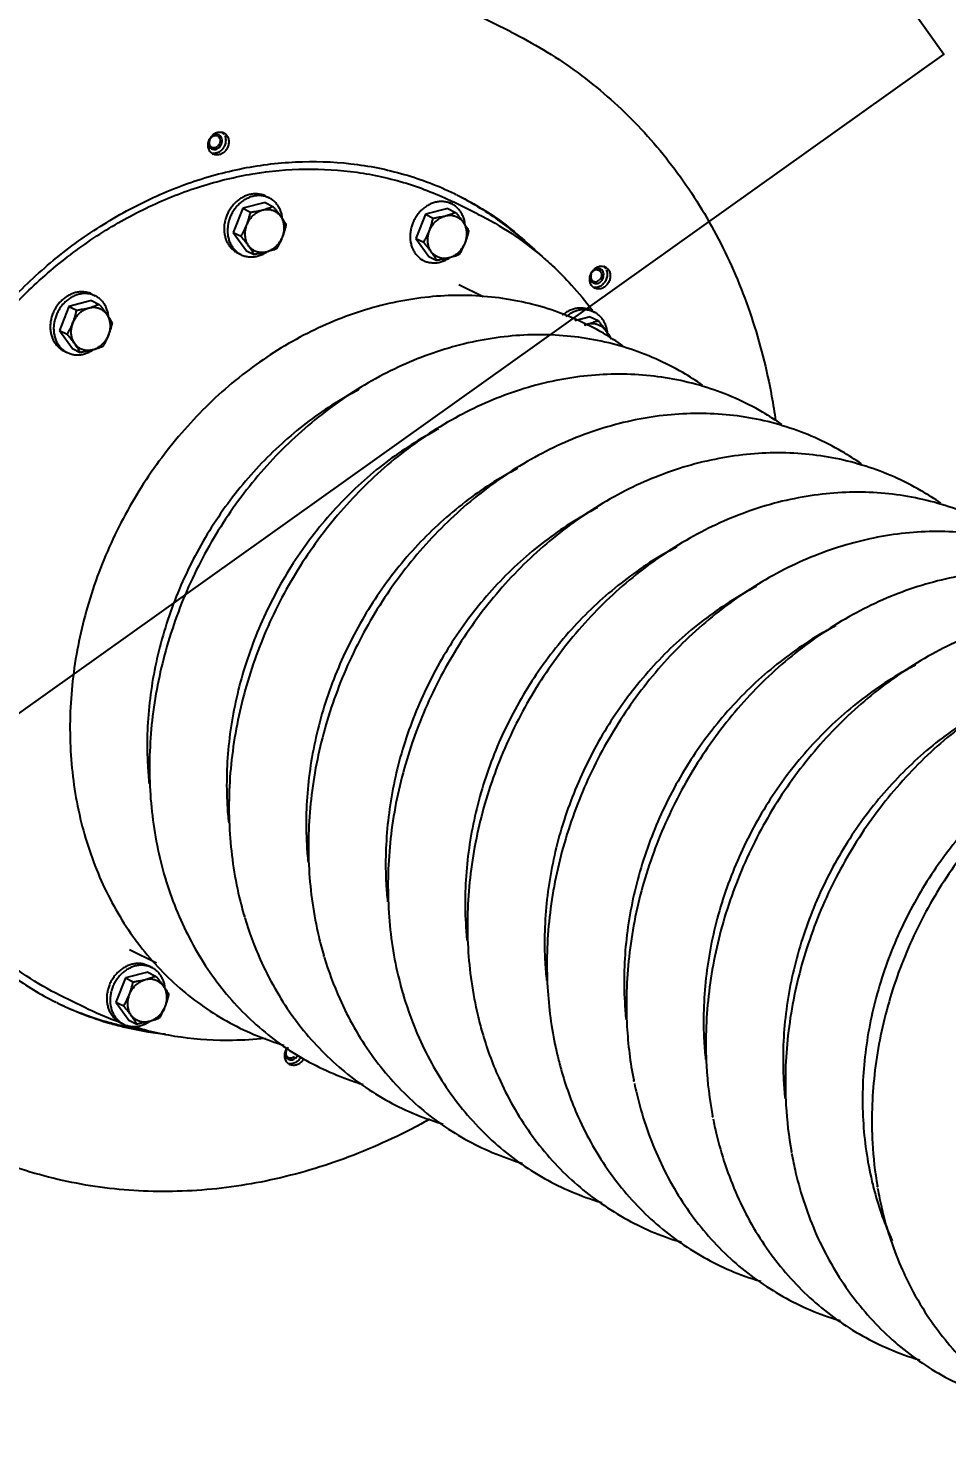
# Model space of a CAD drawing. Header units: feet. Extents: x 2321988 to 2329858, y 6722724 to 6730499.
# Drawn here: x 2326125.199 to 2326126.409, y 6726913.266 to 6726915.127 of the extents above; entities that cross this region are included whole.
import ezdxf

# ---------------------------------------------------------------- set-up
doc = ezdxf.new("R2010")
doc.units = ezdxf.units.FT
doc.header["$MEASUREMENT"] = 0
doc.header["$PDSIZE"] = 5
doc.layers.add('BESS Dimensions', color=3, linetype='Continuous')
doc.layers.add('C-BESS-EQUIPMENT', color=255, linetype='Continuous')
doc.styles.add('TG_DIMS', font='arial.ttf')
doc.dimstyles.new('TG-PROPOSED-ANNO', dxfattribs={"dimtxt": 0.1, "dimasz": 0.1, "dimexe": 0.05, "dimexo": 0.05, "dimgap": 0.02, "dimtad": 0, "dimtih": 1, "dimtoh": 1, "dimdsep": 46, "dimtxsty": 'TG_DIMS', "dimcen": 0, "dimclrd": 256, "dimclre": 256, "dimclrt": 256, "dimaunit": 1, "dimadec": 6, "dimazin": 2, "dimtfac": 1, "dimtofl": 0, "dimtmove": 1, "dimatfit": 3, "dimfxl": 1, "dimtolj": 1, "dimtzin": 0, "dimarcsym": 0})

# ---------------------------------------------------------------- blocks, each defined once
blk = doc.blocks.new('Midpoint Site Plan$0$141KV BREAKER')
at = {"linetype": 'Continuous'}
for p, q in [((-43.395, -19.198), (-43.015, -18.994)), ((-43.913, -19.518), (-43.966, -19.547)), ((-43.964, -19.651), (-44.085, -19.716)), ((-43.61, -19.651), (-43.964, -19.651)), ((-43.61, -19.651), (-43.73, -19.716)), ((-43.387, -19.994), (-43.61, -19.651)), ((-43.518, -20.336), (-43.387, -19.994)), ((-43.387, -19.994), (-43.507, -20.058)), ((-43.481, -20.53), (-43.059, -20.304)), ((-43.518, -20.336), (-43.639, -20.4)), ((-43.441, -20.4), (-43.494, -20.428)), ((-34.749, -24.951), (-34.802, -24.979)), ((-34.8, -25.084), (-34.921, -25.148)), ((-34.446, -25.084), (-34.8, -25.084)), ((-34.446, -25.084), (-34.566, -25.148)), ((-34.223, -25.426), (-34.446, -25.084)), ((-34.354, -25.768), (-34.223, -25.426)), ((-34.223, -25.426), (-34.343, -25.491)), ((-34.354, -25.768), (-34.475, -25.833)), ((-34.277, -25.832), (-34.33, -25.861)), ((-35.082, -28.087), (-35.135, -28.116)), ((-35.134, -28.22), (-35.254, -28.285)), ((-34.779, -28.22), (-35.134, -28.22)), ((-34.779, -28.22), (-34.9, -28.285)), ((-34.556, -28.563), (-34.779, -28.22)), ((-34.688, -28.905), (-34.556, -28.563)), ((-34.556, -28.563), (-34.677, -28.627)), ((-34.688, -28.905), (-34.808, -28.969)), ((-34.61, -28.968), (-34.663, -28.997)), ((-36.884, -30.516), (-37.005, -30.581)), ((-36.833, -30.383), (-36.886, -30.412)), ((-36.53, -30.516), (-36.884, -30.516)), ((-36.53, -30.516), (-36.651, -30.581)), ((-36.307, -30.859), (-36.53, -30.516)), ((-37.897, -30.845), (-37.519, -30.642)), ((-36.439, -31.201), (-36.307, -30.859)), ((-36.307, -30.859), (-36.428, -30.923)), ((-36.439, -31.201), (-36.559, -31.265)), ((-36.784, -31.534), (-36.404, -31.33)), ((-36.361, -31.265), (-36.414, -31.293)), ((-39.138, -32.041), (-39.048, -31.806)), ((-34.743, -33.631), (-31.332, -31.803)), ((-39.138, -32.041), (-39.258, -32.106)), ((-39.06, -32.105), (-39.094, -32.123))]:
    blk.add_line(p, q, dxfattribs=at)
for points, start_tangent, end_tangent in [([(-47.995, -22.612), (-47.964, -22.358), (-47.696, -21.07), (-47.255, -19.865), (-46.651, -18.768), (-45.898, -17.803), (-45.011, -16.988), (-44.01, -16.337)], (0.107661, 0.994188), (0.881412, 0.472347)), ([(-33.54, -25.162), (-33.734, -24.183), (-34.049, -23.224), (-34.48, -22.304), (-35.017, -21.442), (-35.65, -20.656), (-36.366, -19.962), (-37.149, -19.373), (-37.985, -18.903), (-38.855, -18.56), (-39.744, -18.351), (-40.631, -18.281), (-41.5, -18.351), (-42.332, -18.56), (-43.049, -18.87)], (-0.132788, 0.991144), (-0.884092, -0.467313)), ([(-43.015, -18.994), (-42.451, -18.736), (-41.856, -18.55), (-41.238, -18.437), (-40.615, -18.399)], (0.881412, 0.472347), (0.999997, 0.00237)), ([(-40.602, -18.399), (-39.771, -18.462), (-38.938, -18.648), (-38.119, -18.954), (-37.33, -19.376), (-36.584, -19.904), (-35.896, -20.529), (-35.279, -21.24), (-34.743, -22.024), (-34.299, -22.865), (-33.956, -23.749), (-33.718, -24.658), (-33.591, -25.577), (-33.577, -26.489), (-33.676, -27.375), (-33.887, -28.221), (-34.205, -29.01), (-34.624, -29.727), (-35.137, -30.361), (-35.734, -30.898), (-36.404, -31.33)], (1, 0), (-0.881412, -0.472347)), ([(-43.074, -18.883), (-43.111, -18.903), (-43.453, -19.109)], (-0.881417, -0.472339), (-0.836236, -0.54837)), ([(-43.074, -18.883), (-43.451, -19.113)], (-0.876272, -0.481816), (-0.830294, -0.557325)), ([(-43.049, -18.87), (-43.074, -18.883)], (-0.884092, -0.467313), (-0.881417, -0.472339)), ([(-43.453, -19.109), (-43.82, -19.373), (-43.993, -19.517)], (-0.836236, -0.54837), (-0.755213, -0.65548)), ([(-43.451, -19.113), (-43.773, -19.348), (-43.941, -19.488)], (-0.830294, -0.557325), (-0.756018, -0.654551)), ([(-43.862, -19.483), (-43.395, -19.198)], (0.823775, 0.566917), (0.881412, 0.472347)), ([(-45.445, -21.236), (-45.174, -20.801), (-44.661, -20.167), (-44.076, -19.638)], (0.489102, 0.872227), (0.792416, 0.609981)), ([(-43.993, -19.517), (-44.446, -19.962), (-44.477, -19.997)], (-0.755213, -0.65548), (-0.662662, -0.748919)), ([(-44.076, -19.638), (-44.099, -19.671), (-44.129, -19.726), (-44.151, -19.787), (-44.163, -19.851), (-44.167, -19.897)], (-0.626558, -0.779375), (-0.036247, -0.999343)), ([(-43.985, -19.526), (-44.134, -19.664)], (-0.748474, -0.663164), (-0.72173, -0.692175)), ([(-43.966, -19.547), (-43.969, -19.548), (-44.018, -19.581), (-44.062, -19.623), (-44.076, -19.638)], (-0.881422, -0.47233), (-0.626558, -0.779375)), ([(-43.941, -19.488), (-43.985, -19.526)], (-0.756018, -0.654551), (-0.748474, -0.663164)), ([(-43.795, -19.505), (-43.856, -19.51), (-43.914, -19.524), (-43.966, -19.547)], (-1, 0), (-0.881422, -0.47233)), ([(-43.913, -19.519), (-43.862, -19.483)], (0.816539, 0.57729), (0.823775, 0.566917)), ([(-43.854, -19.494), (-43.861, -19.496), (-43.913, -19.518)], (-0.952243, -0.305342), (-0.881422, -0.47233)), ([(-43.741, -19.476), (-43.802, -19.481), (-43.854, -19.494)], (-1, 0), (-0.952243, -0.305342)), ([(-43.494, -20.428), (-43.491, -20.427), (-43.441, -20.394), (-43.398, -20.352), (-43.36, -20.304), (-43.331, -20.249), (-43.309, -20.188), (-43.296, -20.124), (-43.292, -20.056), (-43.297, -19.988), (-43.311, -19.919), (-43.333, -19.851), (-43.363, -19.787), (-43.401, -19.726), (-43.445, -19.671), (-43.495, -19.623), (-43.55, -19.581), (-43.609, -19.548), (-43.67, -19.524), (-43.732, -19.51), (-43.795, -19.505)], (0.881422, 0.47233), (-1, 0)), ([(-43.441, -20.4), (-43.438, -20.398), (-43.388, -20.365), (-43.344, -20.324), (-43.307, -20.275), (-43.278, -20.22), (-43.256, -20.16), (-43.243, -20.095), (-43.239, -20.028), (-43.244, -19.959), (-43.257, -19.89), (-43.28, -19.823), (-43.31, -19.758), (-43.347, -19.698), (-43.392, -19.643), (-43.442, -19.594), (-43.497, -19.553), (-43.556, -19.52), (-43.617, -19.496), (-43.679, -19.481), (-43.741, -19.476)], (0.881422, 0.47233), (-1, 0)), ([(-44.134, -19.664), (-44.262, -19.791)], (-0.72173, -0.692175), (-0.697193, -0.716884)), ([(-44.216, -20.058), (-44.205, -20.017), (-44.194, -19.977), (-44.181, -19.937), (-44.165, -19.895), (-44.148, -19.853), (-44.129, -19.809), (-44.108, -19.764), (-44.085, -19.716)], (0.23179, 0.972766), (0.450928, 0.89256)), ([(-44.182, -20.067), (-44.186, -20.007), (-44.18, -19.95), (-44.164, -19.896), (-44.14, -19.848), (-44.108, -19.806), (-44.069, -19.772), (-44.025, -19.747), (-43.975, -19.731), (-43.923, -19.726), (-43.869, -19.731), (-43.816, -19.747), (-43.764, -19.772), (-43.716, -19.806), (-43.673, -19.848), (-43.636, -19.896), (-43.606, -19.95), (-43.585, -20.007), (-43.572, -20.067)], (-0.132788, 0.991144), (0.132788, -0.991144)), ([(-44.085, -19.716), (-44.045, -19.719), (-44.006, -19.722), (-43.965, -19.724), (-43.923, -19.724), (-43.878, -19.724), (-43.832, -19.722), (-43.783, -19.719), (-43.73, -19.716)], (0.994755, -0.102288), (0.99725, 0.074106)), ([(-43.73, -19.716), (-43.708, -19.764), (-43.685, -19.809), (-43.66, -19.853), (-43.634, -19.895), (-43.606, -19.937), (-43.575, -19.977), (-43.543, -20.017), (-43.507, -20.058)], (0.406702, -0.913561), (0.668362, -0.743836)), ([(-43.993, -20.4), (-44.028, -20.359), (-44.061, -20.319), (-44.091, -20.279), (-44.12, -20.237), (-44.146, -20.195), (-44.17, -20.151), (-44.193, -20.106), (-44.216, -20.058)], (-0.668362, 0.743836), (-0.406702, 0.913561)), ([(-43.572, -20.067), (-43.569, -20.126), (-43.575, -20.183), (-43.59, -20.237), (-43.614, -20.285), (-43.646, -20.327), (-43.685, -20.361), (-43.73, -20.386), (-43.78, -20.402), (-43.832, -20.407), (-43.885, -20.402), (-43.939, -20.386), (-43.99, -20.361), (-44.039, -20.327), (-44.082, -20.285), (-44.119, -20.237), (-44.148, -20.183), (-44.17, -20.126), (-44.182, -20.067)], (0.132788, -0.991144), (-0.132788, 0.991144)), ([(-43.507, -20.058), (-43.531, -20.106), (-43.552, -20.151), (-43.571, -20.195), (-43.588, -20.237), (-43.603, -20.279), (-43.617, -20.319), (-43.628, -20.359), (-43.639, -20.4)], (-0.450928, -0.89256), (-0.23179, -0.972766)), ([(-42.919, -20.472), (-43.896, -20.573), (-44.812, -20.875), (-45.639, -21.366), (-45.704, -21.416)], (-1, 0), (-0.787739, -0.616009)), ([(-43.639, -20.4), (-43.691, -20.404), (-43.74, -20.406), (-43.787, -20.408), (-43.831, -20.408), (-43.873, -20.408), (-43.914, -20.406), (-43.953, -20.404), (-43.993, -20.4)], (-0.99725, -0.074106), (-0.994755, 0.102288)), ([(-43.886, -20.408), (-43.851, -20.427), (-43.79, -20.451), (-43.727, -20.465), (-43.665, -20.47)], (0.865644, -0.50066), (1, 0)), ([(-43.665, -20.47), (-43.604, -20.465), (-43.546, -20.451), (-43.494, -20.428)], (1, 0), (0.881422, 0.47233)), ([(-39.812, -32.195), (-39.472, -32.058), (-38.646, -31.567), (-37.938, -30.903), (-37.372, -30.088), (-36.967, -29.148), (-36.74, -28.116), (-36.696, -27.027), (-36.839, -25.919), (-37.164, -24.829), (-37.658, -23.796), (-38.304, -22.854), (-39.082, -22.036), (-39.963, -21.369), (-40.919, -20.876), (-41.915, -20.574), (-42.919, -20.472)], (0.94163, 0.33665), (-1, 0)), ([(-44.155, -21.134), (-45.131, -21.236), (-46.048, -21.537), (-46.874, -22.028), (-46.94, -22.078)], (-1, 0), (-0.787739, -0.616009)), ([(-41.048, -32.858), (-40.707, -32.72), (-39.881, -32.229), (-39.173, -31.565), (-38.607, -30.75), (-38.203, -29.81), (-37.975, -28.778), (-37.932, -27.689), (-38.075, -26.581), (-38.399, -25.491), (-38.893, -24.458), (-39.54, -23.517), (-40.318, -22.698), (-41.199, -22.031), (-42.155, -21.538), (-43.151, -21.236), (-44.155, -21.134)], (0.94163, 0.33665), (-1, 0)), ([(-46.082, -21.48), (-46.081, -21.419)], (-0.132788, 0.991144), (0.188879, 0.982)), ([(-46.081, -21.419), (-46.06, -21.364), (-46.022, -21.324), (-46.009, -21.316)], (0.188879, 0.982), (0.8817, 0.471811)), ([(-46.035, -21.455), (-46.033, -21.393)], (-0.132788, 0.991144), (0.188879, 0.982)), ([(-46.033, -21.393), (-46.012, -21.339), (-45.983, -21.305)], (0.188879, 0.982), (0.770711, 0.637185)), ([(-46.009, -21.316), (-45.982, -21.305)], (0.8817, 0.471811), (0.962567, 0.271043)), ([(-45.982, -21.305), (-45.972, -21.302), (-45.916, -21.302), (-45.86, -21.324)], (0.962567, 0.271043), (0.860269, -0.509841)), ([(-45.869, -21.338), (-45.906, -21.338), (-45.939, -21.352), (-45.964, -21.379), (-45.977, -21.415), (-45.978, -21.455)], (-0.982248, 0.187587), (0.132788, -0.991144)), ([(-45.906, -21.362), (-45.923, -21.375), (-45.942, -21.408), (-45.945, -21.449)], (-0.880794, -0.473499), (0.132788, -0.991144)), ([(-45.789, -21.408), (-45.817, -21.375), (-45.853, -21.356), (-45.891, -21.356), (-45.906, -21.362)], (-0.491781, 0.870719), (-0.880794, -0.473499)), ([(-45.804, -21.376), (-45.832, -21.352), (-45.869, -21.338)], (-0.68719, 0.726478), (-0.982248, 0.187587)), ([(-45.86, -21.324), (-45.812, -21.364), (-45.776, -21.419)], (0.860269, -0.509841), (0.41781, -0.908534)), ([(-45.775, -21.449), (-45.789, -21.408)], (-0.132788, 0.991144), (-0.491781, 0.870719)), ([(-45.776, -21.419), (-45.766, -21.444)], (0.41781, -0.908534), (0.301165, -0.953572)), ([(-46.062, -21.545), (-46.064, -21.542), (-46.082, -21.48)], (-0.433193, 0.901301), (-0.132788, 0.991144)), ([(-46.012, -21.525), (-46.017, -21.517), (-46.035, -21.455)], (-0.457397, 0.889263), (-0.132788, 0.991144)), ([(-45.978, -21.455), (-45.967, -21.496), (-45.96, -21.508)], (0.132788, -0.991144), (0.502581, -0.86453)), ([(-45.39, -21.796), (-46.367, -21.898), (-47.284, -22.199), (-48.11, -22.69), (-48.175, -22.74)], (-1, 0), (-0.787739, -0.616009)), ([(-43.706, -22.082), (-44.386, -21.898), (-45.39, -21.796)], (-0.946608, 0.322387), (-1, 0)), ([(-43.683, -22.09), (-43.706, -22.082)], (-0.945204, 0.326479), (-0.946608, 0.322387)), ([(-42.284, -33.52), (-41.943, -33.382), (-41.117, -32.891), (-40.409, -32.227), (-39.843, -31.412), (-39.438, -30.472), (-39.211, -29.44), (-39.168, -28.351), (-39.311, -27.243), (-39.635, -26.153), (-40.129, -25.12), (-40.776, -24.179), (-41.553, -23.36), (-42.435, -22.693), (-43.39, -22.2), (-43.683, -22.09)], (0.94163, 0.33665), (-0.945204, 0.326479)), ([(-37.955, -28.395), (-37.946, -28.331), (-37.906, -27.346), (-38.035, -26.343), (-38.328, -25.357), (-38.775, -24.422), (-39.36, -23.57), (-40.064, -22.829), (-40.861, -22.226), (-41.106, -22.08)], (0.139021, 0.990289), (-0.871139, 0.491037)), ([(-46.626, -22.458), (-47.602, -22.56), (-48.519, -22.861), (-49.345, -23.352), (-49.411, -23.402)], (-1, 0), (-0.787739, -0.616009)), ([(-44.941, -22.744), (-45.622, -22.56), (-46.626, -22.458)], (-0.946608, 0.322387), (-1, 0)), ([(-44.918, -22.752), (-44.941, -22.744)], (-0.945204, 0.326479), (-0.946608, 0.322387)), ([(-43.519, -34.182), (-43.179, -34.044), (-42.352, -33.553), (-41.644, -32.89), (-41.078, -32.074), (-40.674, -31.134), (-40.446, -30.102), (-40.403, -29.013), (-40.546, -27.905), (-40.87, -26.816), (-41.364, -25.783), (-42.011, -24.841), (-42.789, -24.022), (-43.67, -23.355), (-44.626, -22.862), (-44.918, -22.752)], (0.94163, 0.33665), (-0.945204, 0.326479)), ([(-39.19, -29.057), (-39.182, -28.994), (-39.142, -28.008), (-39.271, -27.005), (-39.564, -26.019), (-40.011, -25.084), (-40.596, -24.232), (-41.299, -23.491), (-42.097, -22.888), (-42.341, -22.742)], (0.139021, 0.990289), (-0.871139, 0.491037)), ([(-47.861, -23.12), (-48.838, -23.222), (-49.755, -23.523), (-50.581, -24.014), (-50.647, -24.064)], (-1, 0), (-0.787739, -0.616009)), ([(-46.172, -23.408), (-46.858, -23.222), (-47.861, -23.12)], (-0.946302, 0.323285), (-1, 0)), ([(-46.154, -23.415), (-46.172, -23.408)], (-0.945187, 0.326531), (-0.946302, 0.323285)), ([(-44.755, -34.844), (-44.414, -34.706), (-43.588, -34.215), (-42.88, -33.552), (-42.314, -32.736), (-41.91, -31.797), (-41.682, -30.764), (-41.639, -29.675), (-41.782, -28.567), (-42.106, -27.478), (-42.6, -26.445), (-43.247, -25.503), (-44.024, -24.685), (-44.906, -24.018), (-45.861, -23.524), (-46.154, -23.415)], (0.94163, 0.33665), (-0.945187, 0.326531)), ([(-40.426, -29.719), (-40.417, -29.656), (-40.378, -28.67), (-40.506, -27.667), (-40.799, -26.681), (-41.246, -25.746), (-41.831, -24.894), (-42.535, -24.153), (-43.333, -23.55), (-43.577, -23.404)], (0.139021, 0.990289), (-0.871139, 0.491037)), ([(-49.097, -23.782), (-50.074, -23.884), (-50.99, -24.186), (-51.817, -24.676), (-51.882, -24.727)], (-1, 0), (-0.787739, -0.616009)), ([(-47.356, -24.088), (-48.093, -23.884), (-49.097, -23.782)], (-0.943142, 0.332391), (-1, 0)), ([(-45.99, -35.506), (-45.65, -35.368), (-44.824, -34.878), (-44.116, -34.214), (-43.549, -33.398), (-43.145, -32.459), (-42.917, -31.426), (-42.874, -30.337), (-43.017, -29.229), (-43.341, -28.14), (-43.835, -27.107), (-44.482, -26.165), (-45.26, -25.347), (-46.141, -24.68), (-47.097, -24.187), (-47.356, -24.088)], (0.94163, 0.33665), (-0.943142, 0.332391)), ([(-41.661, -30.381), (-41.653, -30.318), (-41.613, -29.332), (-41.742, -28.329), (-42.035, -27.343), (-42.482, -26.409), (-43.067, -25.556), (-43.771, -24.816), (-44.568, -24.212), (-44.812, -24.066)], (0.139021, 0.990289), (-0.871139, 0.491037)), ([(-50.332, -24.445), (-51.309, -24.546), (-52.226, -24.848), (-53.052, -25.338), (-53.118, -25.389)], (-1, 0), (-0.787739, -0.616009)), ([(-48.558, -24.762), (-49.329, -24.546), (-50.332, -24.445)], (-0.941068, 0.338217), (-1, 0)), ([(-48.234, -24.89), (-48.333, -24.849), (-48.558, -24.762)], (-0.919031, 0.394185), (-0.941068, 0.338217)), ([(-42.897, -31.043), (-42.888, -30.98), (-42.849, -29.994), (-42.978, -28.991), (-43.271, -28.006), (-43.717, -27.071), (-44.303, -26.218), (-45.006, -25.478), (-45.804, -24.874), (-46.048, -24.728)], (0.139021, 0.990289), (-0.871139, 0.491037)), ([(-47.226, -36.168), (-46.885, -36.03), (-46.059, -35.54), (-45.351, -34.876), (-44.785, -34.06), (-44.381, -33.121), (-44.153, -32.089), (-44.11, -30.999), (-44.253, -29.891), (-44.577, -28.802), (-45.071, -27.769), (-45.718, -26.827), (-46.495, -26.009), (-47.377, -25.342), (-48.234, -24.89)], (0.94163, 0.33665), (-0.919031, 0.394185)), ([(-34.802, -24.979), (-34.805, -24.981), (-34.854, -25.014), (-34.898, -25.055), (-34.935, -25.104), (-34.965, -25.159), (-34.987, -25.219), (-34.999, -25.284), (-35.003, -25.33)], (-0.881422, -0.47233), (-0.036247, -0.999343)), ([(-34.631, -24.937), (-34.692, -24.942), (-34.75, -24.957), (-34.802, -24.979)], (-1, 0), (-0.881422, -0.47233)), ([(-34.577, -24.909), (-34.638, -24.914), (-34.697, -24.928), (-34.749, -24.951)], (-1, 0), (-0.881422, -0.47233)), ([(-34.33, -25.861), (-34.327, -25.859), (-34.277, -25.826), (-34.234, -25.785), (-34.196, -25.736), (-34.167, -25.681), (-34.145, -25.621), (-34.132, -25.556), (-34.128, -25.489), (-34.133, -25.42), (-34.147, -25.351), (-34.169, -25.284), (-34.199, -25.219), (-34.237, -25.159), (-34.281, -25.104), (-34.331, -25.055), (-34.386, -25.014), (-34.445, -24.981), (-34.506, -24.957), (-34.568, -24.942), (-34.631, -24.937)], (0.881422, 0.47233), (-1, 0)), ([(-34.277, -25.832), (-34.274, -25.831), (-34.224, -25.798), (-34.18, -25.756), (-34.143, -25.708), (-34.114, -25.653), (-34.092, -25.592), (-34.079, -25.527), (-34.075, -25.46), (-34.08, -25.391), (-34.093, -25.323), (-34.116, -25.255), (-34.146, -25.191), (-34.183, -25.13), (-34.228, -25.075), (-34.278, -25.027), (-34.333, -24.985), (-34.392, -24.952), (-34.453, -24.928), (-34.515, -24.914), (-34.577, -24.909)], (0.881422, 0.47233), (-1, 0)), ([(-51.568, -25.107), (-52.545, -25.208), (-53.461, -25.51), (-54.288, -26.001), (-54.353, -26.051)], (-1, 0), (-0.787739, -0.616009)), ([(-49.412, -25.577), (-49.568, -25.511), (-50.564, -25.209), (-51.568, -25.107)], (-0.91477, 0.403976), (-1, 0)), ([(-33.54, -25.162), (-33.471, -26.142), (-33.53, -27.101), (-33.714, -28.021), (-34.021, -28.883), (-34.443, -29.668), (-34.972, -30.363), (-35.598, -30.951), (-36.308, -31.422), (-36.321, -31.429)], (0.132788, -0.991144), (-0.878966, -0.476884)), ([(-35.052, -25.491), (-35.041, -25.45), (-35.03, -25.41), (-35.017, -25.369), (-35.001, -25.328), (-34.984, -25.285), (-34.965, -25.242), (-34.944, -25.196), (-34.921, -25.148)], (0.23179, 0.972766), (0.450928, 0.89256)), ([(-35.018, -25.499), (-35.022, -25.44), (-35.016, -25.383), (-35, -25.329), (-34.976, -25.28), (-34.944, -25.238), (-34.905, -25.204), (-34.861, -25.179), (-34.811, -25.164), (-34.759, -25.159), (-34.705, -25.164), (-34.652, -25.179), (-34.6, -25.204), (-34.552, -25.238), (-34.509, -25.28), (-34.472, -25.329), (-34.442, -25.383), (-34.421, -25.44), (-34.408, -25.499)], (-0.132788, 0.991144), (0.132788, -0.991144)), ([(-34.921, -25.148), (-34.881, -25.152), (-34.842, -25.155), (-34.801, -25.156), (-34.759, -25.157), (-34.714, -25.156), (-34.668, -25.155), (-34.619, -25.152), (-34.566, -25.148)], (0.994755, -0.102288), (0.99725, 0.074106)), ([(-34.566, -25.148), (-34.544, -25.196), (-34.521, -25.242), (-34.496, -25.285), (-34.47, -25.328), (-34.442, -25.369), (-34.411, -25.41), (-34.379, -25.45), (-34.343, -25.491)], (0.406702, -0.913561), (0.668362, -0.743836)), ([(-44.132, -31.706), (-44.124, -31.642), (-44.084, -30.657), (-44.213, -29.654), (-44.506, -28.668), (-44.953, -27.733), (-45.538, -26.881), (-46.242, -26.14), (-47.039, -25.536), (-47.284, -25.391)], (0.139021, 0.990289), (-0.871139, 0.491037)), ([(-49.361, -25.6), (-49.412, -25.577)], (-0.910992, 0.412424), (-0.91477, 0.403976)), ([(-48.461, -36.83), (-48.121, -36.692), (-47.295, -36.202), (-46.587, -35.538), (-46.02, -34.723), (-45.616, -33.783), (-45.389, -32.751), (-45.345, -31.662), (-45.488, -30.553), (-45.813, -29.464), (-46.307, -28.431), (-46.953, -27.489), (-47.731, -26.671), (-48.612, -26.004), (-49.361, -25.6)], (0.94163, 0.33665), (-0.910992, 0.412424)), ([(-34.829, -25.833), (-34.864, -25.792), (-34.897, -25.752), (-34.927, -25.711), (-34.956, -25.67), (-34.982, -25.627), (-35.006, -25.584), (-35.029, -25.539), (-35.052, -25.491)], (-0.668362, 0.743836), (-0.406702, 0.913561)), ([(-34.408, -25.499), (-34.405, -25.558), (-34.411, -25.615), (-34.426, -25.669), (-34.45, -25.718), (-34.482, -25.76), (-34.521, -25.794), (-34.566, -25.819), (-34.616, -25.834), (-34.668, -25.839), (-34.721, -25.834), (-34.775, -25.819), (-34.826, -25.794), (-34.875, -25.76), (-34.918, -25.718), (-34.955, -25.669), (-34.984, -25.615), (-35.006, -25.558), (-35.018, -25.499)], (0.132788, -0.991144), (-0.132788, 0.991144)), ([(-34.343, -25.491), (-34.367, -25.539), (-34.388, -25.584), (-34.407, -25.627), (-34.424, -25.67), (-34.439, -25.711), (-34.453, -25.752), (-34.464, -25.792), (-34.475, -25.833)], (-0.450928, -0.89256), (-0.23179, -0.972766)), ([(-52.804, -25.769), (-53.78, -25.871), (-54.697, -26.172), (-55.523, -26.663), (-55.589, -26.713)], (-1, 0), (-0.787739, -0.616009)), ([(-50.589, -26.265), (-50.804, -26.173), (-51.8, -25.871), (-52.804, -25.769)], (-0.910424, 0.413677), (-1, 0)), ([(-34.475, -25.833), (-34.527, -25.836), (-34.576, -25.839), (-34.623, -25.84), (-34.667, -25.841), (-34.709, -25.84), (-34.75, -25.839), (-34.789, -25.836), (-34.829, -25.833)], (-0.99725, -0.074106), (-0.994755, 0.102288)), ([(-34.722, -25.841), (-34.687, -25.859), (-34.626, -25.883), (-34.563, -25.898), (-34.501, -25.903)], (0.865644, -0.50066), (1, 0)), ([(-34.501, -25.903), (-34.44, -25.898), (-34.382, -25.883), (-34.33, -25.861)], (1, 0), (0.881422, 0.47233)), ([(-45.368, -32.368), (-45.359, -32.304), (-45.32, -31.319), (-45.449, -30.316), (-45.742, -29.33), (-46.188, -28.395), (-46.774, -27.543), (-47.477, -26.802), (-48.275, -26.199), (-48.519, -26.053)], (0.139021, 0.990289), (-0.871139, 0.491037)), ([(-50.544, -26.286), (-50.589, -26.265)], (-0.906953, 0.421231), (-0.910424, 0.413677)), ([(-49.697, -37.493), (-49.356, -37.355), (-48.53, -36.864), (-47.822, -36.2), (-47.256, -35.385), (-46.852, -34.445), (-46.624, -33.413), (-46.581, -32.324), (-46.724, -31.216), (-47.048, -30.126), (-47.542, -29.093), (-48.189, -28.152), (-48.967, -27.333), (-49.848, -26.666), (-50.544, -26.286)], (0.94163, 0.33665), (-0.906953, 0.421231)), ([(-54.039, -26.431), (-55.016, -26.533), (-55.933, -26.834), (-56.759, -27.325), (-57.055, -27.569)], (-1, 0), (-0.744531, -0.667588)), ([(-51.754, -26.96), (-52.039, -26.835), (-53.035, -26.533), (-54.039, -26.431)], (-0.904907, 0.42561), (-1, 0)), ([(-46.604, -33.03), (-46.595, -32.966), (-46.555, -31.981), (-46.684, -30.978), (-46.977, -29.992), (-47.424, -29.057), (-48.009, -28.205), (-48.713, -27.464), (-49.51, -26.861), (-49.755, -26.715)], (0.139021, 0.990289), (-0.871139, 0.491037)), ([(-51.728, -26.973), (-51.754, -26.96)], (-0.902847, 0.429961), (-0.904907, 0.42561)), ([(-51.419, -38.298), (-50.592, -38.017), (-49.766, -37.526), (-49.058, -36.862), (-48.492, -36.047), (-48.087, -35.107), (-47.86, -34.075), (-47.817, -32.986), (-47.96, -31.878), (-48.284, -30.788), (-48.778, -29.755), (-49.425, -28.814), (-50.202, -27.995), (-51.084, -27.328), (-51.728, -26.973)], (0.973615, 0.228196), (-0.902847, 0.429961)), ([(-55.258, -27.217), (-56.215, -27.316), (-57.113, -27.611), (-57.922, -28.092), (-58.226, -28.343)], (-1, 0), (-0.741828, -0.67059)), ([(-54.644, -27.256), (-55.258, -27.217)], (-0.992068, 0.125701), (-1, 0)), ([(-52.99, -27.749), (-53.299, -27.612), (-54.275, -27.316), (-54.644, -27.256)], (-0.902495, 0.4307), (-0.992068, 0.125701)), ([(-52.955, -27.696), (-53.748, -27.465), (-53.802, -27.455)], (-0.934248, 0.356625), (-0.982452, 0.186515)), ([(-47.839, -33.692), (-47.831, -33.629), (-47.791, -32.643), (-47.92, -31.64), (-48.213, -30.654), (-48.66, -29.719), (-49.245, -28.867), (-49.948, -28.126), (-50.746, -27.523), (-50.99, -27.377)], (0.139021, 0.990289), (-0.871139, 0.491037)), ([(-52.964, -27.762), (-52.99, -27.749)], (-0.900373, 0.435119), (-0.902495, 0.4307)), ([(-52.71, -38.843), (-51.883, -38.564), (-51.074, -38.083), (-50.38, -37.433), (-49.826, -36.635), (-49.43, -35.714), (-49.206, -34.703), (-49.164, -33.637), (-49.304, -32.551), (-49.621, -31.484), (-50.105, -30.473), (-50.739, -29.55), (-51.5, -28.749), (-52.363, -28.095), (-52.964, -27.762)], (0.974516, 0.224316), (-0.900373, 0.435119)), ([(-52.847, -27.739), (-52.955, -27.696)], (-0.926124, 0.37722), (-0.934248, 0.356625)), ([(-49.356, -35.462), (-49.273, -35.225), (-49.066, -34.291), (-49.027, -33.305), (-49.155, -32.302), (-49.448, -31.316), (-49.895, -30.381), (-50.48, -29.529), (-51.184, -28.788), (-51.982, -28.185), (-52.847, -27.739)], (0.354167, 0.935182), (-0.926124, 0.37722)), ([(-35.135, -28.116), (-35.138, -28.117), (-35.188, -28.15), (-35.232, -28.192), (-35.269, -28.24), (-35.298, -28.295), (-35.32, -28.356), (-35.333, -28.42), (-35.337, -28.466)], (-0.881422, -0.47233), (-0.036247, -0.999343)), ([(-34.964, -28.074), (-35.025, -28.079), (-35.083, -28.093), (-35.135, -28.116)], (-1, 0), (-0.881422, -0.47233)), ([(-34.911, -28.045), (-34.972, -28.05), (-35.03, -28.065), (-35.082, -28.087)], (-1, 0), (-0.881422, -0.47233)), ([(-34.663, -28.997), (-34.661, -28.996), (-34.611, -28.963), (-34.567, -28.921), (-34.53, -28.873), (-34.5, -28.817), (-34.479, -28.757), (-34.466, -28.692), (-34.461, -28.625), (-34.466, -28.556), (-34.48, -28.488), (-34.502, -28.42), (-34.532, -28.356), (-34.57, -28.295), (-34.614, -28.24), (-34.665, -28.192), (-34.72, -28.15), (-34.778, -28.117), (-34.839, -28.093), (-34.902, -28.079), (-34.964, -28.074)], (0.881422, 0.47233), (-1, 0)), ([(-34.61, -28.968), (-34.607, -28.967), (-34.557, -28.934), (-34.514, -28.893), (-34.476, -28.844), (-34.447, -28.789), (-34.425, -28.728), (-34.412, -28.664), (-34.408, -28.597), (-34.413, -28.528), (-34.427, -28.459), (-34.449, -28.392), (-34.479, -28.327), (-34.517, -28.267), (-34.561, -28.212), (-34.611, -28.163), (-34.666, -28.122), (-34.725, -28.089), (-34.786, -28.065), (-34.848, -28.05), (-34.911, -28.045)], (0.881422, 0.47233), (-1, 0)), ([(-35.385, -28.627), (-35.375, -28.586), (-35.363, -28.546), (-35.35, -28.506), (-35.335, -28.464), (-35.318, -28.422), (-35.299, -28.378), (-35.277, -28.333), (-35.254, -28.285)], (0.23179, 0.972766), (0.450928, 0.89256)), ([(-35.352, -28.635), (-35.355, -28.576), (-35.349, -28.519), (-35.334, -28.465), (-35.31, -28.417), (-35.278, -28.375), (-35.239, -28.341), (-35.194, -28.316), (-35.145, -28.3), (-35.092, -28.295), (-35.039, -28.3), (-34.985, -28.316), (-34.934, -28.341), (-34.886, -28.375), (-34.842, -28.417), (-34.805, -28.465), (-34.776, -28.519), (-34.754, -28.576), (-34.742, -28.635)], (-0.132788, 0.991144), (0.132788, -0.991144)), ([(-35.254, -28.285), (-35.214, -28.288), (-35.175, -28.291), (-35.134, -28.293), (-35.092, -28.293), (-35.048, -28.293), (-35.001, -28.291), (-34.952, -28.288), (-34.9, -28.285)], (0.994755, -0.102288), (0.99725, 0.074106)), ([(-34.9, -28.285), (-34.877, -28.333), (-34.854, -28.378), (-34.83, -28.422), (-34.803, -28.464), (-34.775, -28.506), (-34.745, -28.546), (-34.712, -28.586), (-34.677, -28.627)], (0.406702, -0.913561), (0.668362, -0.743836)), ([(-35.162, -28.969), (-35.198, -28.928), (-35.23, -28.888), (-35.261, -28.848), (-35.289, -28.806), (-35.315, -28.764), (-35.34, -28.72), (-35.363, -28.675), (-35.385, -28.627)], (-0.668362, 0.743836), (-0.406702, 0.913561)), ([(-34.742, -28.635), (-34.738, -28.695), (-34.744, -28.752), (-34.76, -28.806), (-34.784, -28.854), (-34.816, -28.896), (-34.855, -28.93), (-34.9, -28.955), (-34.949, -28.971), (-35.001, -28.976), (-35.055, -28.971), (-35.108, -28.955), (-35.16, -28.93), (-35.208, -28.896), (-35.251, -28.854), (-35.288, -28.806), (-35.318, -28.752), (-35.339, -28.695), (-35.352, -28.635)], (0.132788, -0.991144), (-0.132788, 0.991144)), ([(-34.677, -28.627), (-34.7, -28.675), (-34.721, -28.72), (-34.74, -28.764), (-34.758, -28.806), (-34.773, -28.848), (-34.786, -28.888), (-34.797, -28.928), (-34.808, -28.969)], (-0.450928, -0.89256), (-0.23179, -0.972766)), ([(-33.66, -28.844), (-33.658, -28.783)], (-0.132788, 0.991144), (0.188879, 0.982)), ([(-33.658, -28.783), (-33.638, -28.728), (-33.6, -28.688), (-33.586, -28.68)], (0.188879, 0.982), (0.8817, 0.471811)), ([(-33.612, -28.819), (-33.611, -28.757)], (-0.132788, 0.991144), (0.188879, 0.982)), ([(-33.611, -28.757), (-33.59, -28.703), (-33.56, -28.669)], (0.188879, 0.982), (0.770711, 0.637185)), ([(-33.586, -28.68), (-33.56, -28.669)], (0.8817, 0.471811), (0.962567, 0.271043)), ([(-33.56, -28.669), (-33.55, -28.666), (-33.494, -28.666), (-33.438, -28.688)], (0.962567, 0.271043), (0.860269, -0.509841)), ([(-33.448, -28.701), (-33.485, -28.701), (-33.518, -28.715), (-33.543, -28.742), (-33.557, -28.778), (-33.558, -28.818)], (-0.982248, 0.187587), (0.132788, -0.991144)), ([(-33.486, -28.725), (-33.502, -28.738), (-33.522, -28.771), (-33.525, -28.812)], (-0.880794, -0.473499), (0.132788, -0.991144)), ([(-33.368, -28.771), (-33.396, -28.738), (-33.433, -28.719), (-33.471, -28.719), (-33.486, -28.725)], (-0.491781, 0.870719), (-0.880794, -0.473499)), ([(-33.381, -28.741), (-33.412, -28.715), (-33.448, -28.701)], (-0.67281, 0.739815), (-0.982248, 0.187587)), ([(-33.438, -28.688), (-33.389, -28.728), (-33.354, -28.783)], (0.860269, -0.509841), (0.41781, -0.908534)), ([(-33.354, -28.812), (-33.368, -28.771)], (-0.132788, 0.991144), (-0.491781, 0.870719)), ([(-33.354, -28.783), (-33.344, -28.809)], (0.41781, -0.908534), (0.298663, -0.954359)), ([(-34.808, -28.969), (-34.861, -28.973), (-34.909, -28.975), (-34.956, -28.977), (-35, -28.977), (-35.043, -28.977), (-35.083, -28.975), (-35.123, -28.973), (-35.162, -28.969)], (-0.99725, -0.074106), (-0.994755, 0.102288)), ([(-35.055, -28.977), (-35.02, -28.996), (-34.959, -29.02), (-34.897, -29.034), (-34.834, -29.039)], (0.865644, -0.50066), (1, 0)), ([(-34.834, -29.039), (-34.774, -29.034), (-34.715, -29.02), (-34.663, -28.997)], (1, 0), (0.881422, 0.47233)), ([(-33.41, -29.009), (-33.446, -29.022), (-33.502, -29.022), (-33.558, -29.001), (-33.606, -28.96), (-33.642, -28.906), (-33.66, -28.844)], (-0.8817, -0.471811), (-0.132788, 0.991144)), ([(-33.455, -28.997), (-33.51, -28.975), (-33.559, -28.935), (-33.594, -28.881), (-33.612, -28.819)], (-0.982248, 0.187587), (-0.132788, 0.991144)), ([(-33.558, -28.818), (-33.546, -28.859), (-33.523, -28.895), (-33.491, -28.921), (-33.454, -28.935), (-33.417, -28.935), (-33.384, -28.921), (-33.359, -28.895)], (0.132788, -0.991144), (0.526726, 0.850035)), ([(-33.393, -28.899), (-33.408, -28.905), (-33.446, -28.905), (-33.483, -28.886), (-33.511, -28.853), (-33.525, -28.812)], (-0.880794, -0.473499), (-0.132788, 0.991144)), ([(-33.409, -28.998), (-33.455, -28.997)], (-0.992992, -0.118182), (-0.982248, 0.187586)), ([(-33.388, -28.995), (-33.396, -29.001), (-33.41, -29.009)], (-0.770711, -0.637185), (-0.8817, -0.471811)), ([(-33.389, -28.994), (-33.399, -28.997), (-33.409, -28.998)], (-0.962567, -0.271043), (-0.992992, -0.118182)), ([(-33.376, -28.886), (-33.393, -28.899)], (-0.705526, -0.708684), (-0.880794, -0.473499)), ([(-33.34, -28.919), (-33.358, -28.96), (-33.388, -28.995)], (-0.261576, -0.965183), (-0.770711, -0.637185)), ([(-33.357, -28.853), (-33.376, -28.886)], (-0.286067, -0.95821), (-0.705526, -0.708684)), ([(-33.359, -28.895), (-33.346, -28.859)], (0.526726, 0.850035), (0.188879, 0.982)), ([(-33.354, -28.818), (-33.357, -28.853)], (0.080636, -0.996744), (-0.286067, -0.95821)), ([(-33.354, -28.812), (-33.354, -28.818)], (0.132788, -0.991144), (0.080636, -0.996744)), ([(-33.346, -28.859), (-33.345, -28.818)], (0.188879, 0.982), (-0.132788, 0.991144)), ([(-33.344, -28.809), (-33.336, -28.844)], (0.298663, -0.954359), (0.132788, -0.991144)), ([(-33.336, -28.844), (-33.338, -28.906), (-33.34, -28.919)], (0.132788, -0.991144), (-0.261576, -0.965183)), ([(-37.136, -30.923), (-37.126, -30.882), (-37.114, -30.842), (-37.101, -30.802), (-37.086, -30.76), (-37.069, -30.718), (-37.05, -30.674), (-37.028, -30.629), (-37.005, -30.581)], (0.23179, 0.972766), (0.450928, 0.89256)), ([(-36.886, -30.412), (-36.889, -30.413), (-36.939, -30.446), (-36.982, -30.488), (-37.02, -30.536), (-37.049, -30.591), (-37.071, -30.652), (-37.084, -30.716), (-37.087, -30.762)], (-0.881422, -0.47233), (-0.036247, -0.999343)), ([(-37.005, -30.581), (-36.965, -30.584), (-36.926, -30.587), (-36.885, -30.589), (-36.843, -30.589), (-36.798, -30.589), (-36.752, -30.587), (-36.703, -30.584), (-36.651, -30.581)], (0.994755, -0.102288), (0.99725, 0.074106)), ([(-36.715, -30.37), (-36.776, -30.375), (-36.834, -30.389), (-36.886, -30.412)], (-1, 0), (-0.881422, -0.47233)), ([(-36.414, -31.293), (-36.411, -31.292), (-36.362, -31.259), (-36.318, -31.217), (-36.281, -31.169), (-36.251, -31.114), (-36.229, -31.053), (-36.217, -30.989), (-36.212, -30.921), (-36.217, -30.852), (-36.231, -30.784), (-36.253, -30.716), (-36.283, -30.652), (-36.321, -30.591), (-36.365, -30.536), (-36.416, -30.488), (-36.471, -30.446), (-36.529, -30.413), (-36.59, -30.389), (-36.653, -30.375), (-36.715, -30.37)], (0.881422, 0.47233), (-1, 0)), ([(-36.651, -30.581), (-36.628, -30.629), (-36.605, -30.674), (-36.581, -30.718), (-36.554, -30.76), (-36.526, -30.802), (-36.496, -30.842), (-36.463, -30.882), (-36.428, -30.923)], (0.406702, -0.913561), (0.668362, -0.743836)), ([(-37.103, -30.932), (-37.106, -30.872), (-37.1, -30.815), (-37.085, -30.761), (-37.061, -30.713), (-37.029, -30.671), (-36.99, -30.637), (-36.945, -30.612), (-36.896, -30.596), (-36.843, -30.591), (-36.79, -30.596), (-36.736, -30.612), (-36.685, -30.637), (-36.636, -30.671), (-36.593, -30.713), (-36.556, -30.761), (-36.527, -30.815), (-36.505, -30.872), (-36.493, -30.932)], (-0.132788, 0.991144), (0.132788, -0.991144)), ([(-36.913, -31.265), (-36.949, -31.224), (-36.981, -31.184), (-37.012, -31.144), (-37.04, -31.102), (-37.066, -31.06), (-37.091, -31.016), (-37.114, -30.971), (-37.136, -30.923)], (-0.668362, 0.743836), (-0.406702, 0.913561)), ([(-36.493, -30.932), (-36.489, -30.991), (-36.495, -31.048), (-36.511, -31.102), (-36.535, -31.15), (-36.567, -31.192), (-36.606, -31.226), (-36.65, -31.251), (-36.7, -31.267), (-36.752, -31.272), (-36.806, -31.267), (-36.859, -31.251), (-36.911, -31.226), (-36.959, -31.192), (-37.002, -31.15), (-37.039, -31.102), (-37.069, -31.048), (-37.09, -30.991), (-37.103, -30.932)], (0.132788, -0.991144), (-0.132788, 0.991144)), ([(-36.428, -30.923), (-36.451, -30.971), (-36.472, -31.016), (-36.491, -31.06), (-36.509, -31.102), (-36.524, -31.144), (-36.537, -31.184), (-36.548, -31.224), (-36.559, -31.265)], (-0.450928, -0.89256), (-0.23179, -0.972766)), ([(-36.344, -31.441), (-37.086, -31.765), (-37.919, -31.973), (-37.929, -31.975)], (-0.881417, -0.472339), (-0.987144, -0.159834)), ([(-36.344, -31.441), (-37.039, -31.739), (-37.738, -31.924)], (-0.886459, -0.462808), (-0.98231, -0.187263)), ([(-36.559, -31.265), (-36.611, -31.269), (-36.66, -31.271), (-36.707, -31.273), (-36.751, -31.273), (-36.794, -31.273), (-36.834, -31.271), (-36.874, -31.269), (-36.913, -31.265)], (-0.99725, -0.074106), (-0.994755, 0.102288)), ([(-36.806, -31.273), (-36.771, -31.292), (-36.71, -31.316), (-36.648, -31.33), (-36.585, -31.335)], (0.865644, -0.50066), (1, 0)), ([(-36.585, -31.335), (-36.524, -31.33), (-36.466, -31.316), (-36.414, -31.293)], (1, 0), (0.881422, 0.47233)), ([(-36.321, -31.429), (-36.344, -31.441)], (-0.878966, -0.476884), (-0.881417, -0.472339)), ([(-39.06, -32.105), (-39.058, -32.104), (-39.008, -32.071), (-38.964, -32.029), (-38.927, -31.981), (-38.897, -31.925), (-38.876, -31.865), (-38.863, -31.8), (-38.859, -31.733), (-38.86, -31.695)], (0.881422, 0.47233), (-0.077104, 0.997023)), ([(-36.784, -31.534), (-37.348, -31.792), (-37.942, -31.978), (-38.129, -32.021)], (-0.881412, -0.472347), (-0.979247, -0.202672)), ([(-39.196, -31.894), (-39.21, -31.942), (-39.234, -31.991), (-39.266, -32.033), (-39.305, -32.067), (-39.35, -32.092), (-39.399, -32.107), (-39.452, -32.112), (-39.505, -32.107), (-39.559, -32.092), (-39.566, -32.089)], (-0.206112, -0.978528), (-0.924568, 0.381017)), ([(-39.185, -31.887), (-39.191, -31.9), (-39.208, -31.943), (-39.223, -31.984), (-39.236, -32.025), (-39.248, -32.065), (-39.258, -32.106)], (-0.39517, -0.918608), (-0.23179, -0.972766)), ([(-39.097, -32.124), (-39.061, -32.099), (-39.017, -32.058), (-38.98, -32.009), (-38.95, -31.954), (-38.929, -31.893), (-38.916, -31.829), (-38.912, -31.762), (-38.913, -31.726)], (0.854388, 0.519635), (-0.071597, 0.997434)), ([(-39.258, -32.106), (-39.311, -32.109), (-39.36, -32.112), (-39.406, -32.113), (-39.451, -32.114), (-39.493, -32.113), (-39.534, -32.112), (-39.573, -32.109), (-39.613, -32.106)], (-0.99725, -0.074106), (-0.994755, 0.102288)), ([(-39.52, -32.119), (-39.599, -32.114)], (-0.998276, 0.058687), (-0.997358, 0.072644)), ([(-39.505, -32.114), (-39.471, -32.132), (-39.409, -32.156), (-39.347, -32.171), (-39.285, -32.176)], (0.865644, -0.50066), (1, 0)), ([(-39.285, -32.176), (-39.224, -32.171), (-39.166, -32.156), (-39.113, -32.133)], (1, 0), (0.881422, 0.47233)), ([(-39.113, -32.133), (-39.111, -32.132), (-39.097, -32.124)], (0.881422, 0.47233), (0.854388, 0.519635)), ([(-39.059, -32.127), (-39.093, -32.128)], (-0.99968, -0.025308), (-0.99982, -0.018971)), ([(-38.129, -32.021), (-38.561, -32.091), (-39.059, -32.127)], (-0.979247, -0.202672), (-0.99968, -0.025308)), ([(-38.883, -32.465), (-38.862, -32.41), (-38.824, -32.37), (-38.811, -32.362)], (0.188879, 0.982), (0.8817, 0.471811)), ([(-38.835, -32.439), (-38.815, -32.385), (-38.785, -32.351)], (0.188879, 0.982), (0.770711, 0.637185)), ([(-38.811, -32.362), (-38.784, -32.351)], (0.8817, 0.471811), (0.962567, 0.271043)), ([(-38.784, -32.351), (-38.774, -32.348), (-38.718, -32.348), (-38.662, -32.37)], (0.962567, 0.271043), (0.860269, -0.509841)), ([(-38.662, -32.37), (-38.614, -32.41), (-38.579, -32.465)], (0.860269, -0.509841), (0.41781, -0.908534)), ([(-38.884, -32.526), (-38.883, -32.465)], (-0.132788, 0.991144), (0.188879, 0.982)), ([(-38.634, -32.691), (-38.671, -32.704), (-38.727, -32.704), (-38.782, -32.683), (-38.831, -32.642), (-38.866, -32.588), (-38.884, -32.526)], (-0.8817, -0.471811), (-0.132788, 0.991144)), ([(-38.837, -32.501), (-38.835, -32.439)], (-0.132788, 0.991144), (0.188879, 0.982)), ([(-38.679, -32.679), (-38.735, -32.657), (-38.783, -32.617), (-38.819, -32.563), (-38.837, -32.501)], (-0.982248, 0.187587), (-0.132788, 0.991144)), ([(-38.672, -32.383), (-38.709, -32.383), (-38.742, -32.397), (-38.767, -32.423), (-38.781, -32.459), (-38.782, -32.5)], (-0.982248, 0.187587), (0.132788, -0.991144)), ([(-38.782, -32.5), (-38.77, -32.54), (-38.746, -32.576), (-38.715, -32.603), (-38.678, -32.617), (-38.641, -32.617), (-38.608, -32.603), (-38.583, -32.576)], (0.132788, -0.991144), (0.526726, 0.850035)), ([(-38.71, -32.407), (-38.726, -32.419), (-38.746, -32.452), (-38.748, -32.493)], (-0.880794, -0.473499), (0.132788, -0.991144)), ([(-38.617, -32.58), (-38.632, -32.586), (-38.67, -32.586), (-38.706, -32.568), (-38.734, -32.535), (-38.748, -32.493)], (-0.880794, -0.473499), (-0.132788, 0.991144)), ([(-38.592, -32.452), (-38.62, -32.419), (-38.657, -32.401), (-38.695, -32.401), (-38.71, -32.407)], (-0.491781, 0.870719), (-0.880794, -0.473499)), ([(-38.607, -32.42), (-38.636, -32.397), (-38.672, -32.383)], (-0.68719, 0.726478), (-0.982248, 0.187587)), ([(-38.6, -32.568), (-38.617, -32.58)], (-0.705526, -0.708684), (-0.880794, -0.473499)), ([(-38.581, -32.535), (-38.6, -32.568)], (-0.286067, -0.95821), (-0.705526, -0.708684)), ([(-38.578, -32.493), (-38.592, -32.452)], (-0.132788, 0.991144), (-0.491781, 0.870719)), ([(-38.583, -32.576), (-38.57, -32.54)], (0.526726, 0.850035), (0.188879, 0.982)), ([(-38.577, -32.499), (-38.581, -32.535)], (0.080636, -0.996744), (-0.286067, -0.95821)), ([(-38.579, -32.465), (-38.569, -32.491)], (0.41781, -0.908534), (0.299837, -0.95399)), ([(-38.578, -32.493), (-38.577, -32.499)], (0.132788, -0.991144), (0.080636, -0.996744)), ([(-38.57, -32.54), (-38.569, -32.5)], (0.188879, 0.982), (-0.132788, 0.991144)), ([(-38.569, -32.491), (-38.561, -32.526)], (0.299837, -0.95399), (0.132788, -0.991144)), ([(-38.561, -32.526), (-38.562, -32.588), (-38.565, -32.6)], (0.132788, -0.991144), (-0.257667, -0.966234)), ([(-38.634, -32.68), (-38.679, -32.679)], (-0.992992, -0.118182), (-0.982248, 0.187586)), ([(-38.613, -32.676), (-38.623, -32.679), (-38.634, -32.68)], (-0.962567, -0.271043), (-0.992992, -0.118182)), ([(-38.613, -32.677), (-38.621, -32.683), (-38.634, -32.691)], (-0.770711, -0.637185), (-0.8817, -0.471811)), ([(-38.565, -32.6), (-38.583, -32.642), (-38.613, -32.677)], (-0.257667, -0.966234), (-0.770711, -0.637185)), ([(-34.743, -33.631), (-35.818, -34.097), (-36.966, -34.384), (-38.165, -34.483), (-39.391, -34.393), (-40.619, -34.112), (-41.824, -33.647), (-42.177, -33.472)], (-0.881412, -0.472347), (-0.887269, 0.461253))]:
    blk.add_spline(points, degree=3, dxfattribs=dict(at, start_tangent=start_tangent, end_tangent=end_tangent))
blk = doc.blocks.new('*D109')
at = {"layer": 'BESS Dimensions', "lineweight": -2, "transparency": 16777216}
for p, q in [((2326125.1693, 6727002.8662), (2326110.2842, 6727023.7584)), ((2326105.0412, 6727013.8836), (2326040.7778, 6726968.0974)), ((2325956.6732, 6726908.1749), (2326020.9365, 6726953.961)), ((2325960.5127, 6726885.5523), (2325945.6276, 6726906.4444))]:
    blk.add_line(p, q, dxfattribs=at)
at = {"layer": 'BESS Dimensions', "transparency": 16777216}
for points in [[(2326104.0741, 6727015.241), (2326106.0083, 6727012.5262), (2326113.1855, 6727019.6862)], [(2325955.7061, 6726909.5323), (2325957.6403, 6726906.8175), (2325948.5289, 6726902.3723)]]:
    blk.add_solid(points, dxfattribs=at)
at = {"layer": 'Defpoints', "color": 0, "transparency": 16777216}
for p in [(2326128.0706, 6726998.7941), (2325948.5289, 6726902.3723), (2325963.414, 6726881.4801)]:
    blk.add_point(p, dxfattribs=at)
at = {"layer": 'BESS Dimensions', "transparency": 16777216, "insert": (2326030.8572, 6726961.0292), "char_height": 10, "attachment_point": 5, "style": 'TG_DIMS'}
blk.add_mtext("\\A1;202.17'", dxfattribs=at)

msp = doc.modelspace()

# ---------------------------------------------------------------- linework, layer by layer
at = {"layer": 'C-BESS-EQUIPMENT'}
msp.add_lwpolyline([(2326117.3394, 6726916.6146), (2326122.6332, 6726920.3863), (2326126.4049, 6726915.0925), (2326121.1111, 6726911.3208)], close=True, dxfattribs=at)

# ---------------------------------------------------------------- block references
at = {"layer": 'C-BESS-EQUIPMENT', "xscale": 0.08333333333333331, "yscale": 0.08333333333333331, "zscale": 0.08333333333333331, "rotation": 125.4687976106775}
msp.add_blockref('Midpoint Site Plan$0$141KV BREAKER', (2326121.8721, 6726915.8536), dxfattribs=at)

# ---------------------------------------------------------------- dimensions: what is measured, and where the dimension line sits
at = {"layer": 'BESS Dimensions'}
dim = msp.add_aligned_dim(p1=(2326128.0706, 6726998.7941), p2=(2325963.414, 6726881.4801), distance=-25.6525, dimstyle='TG-PROPOSED-ANNO', override={"dimscale": 50, "dimpost": "'"}, dxfattribs=at)
dim.commit()
dim.dimension.update_dxf_attribs({"geometry": '*D109', "text_midpoint": (2326030.8572, 6726961.0292)})

doc.saveas('drawing.dxf')
